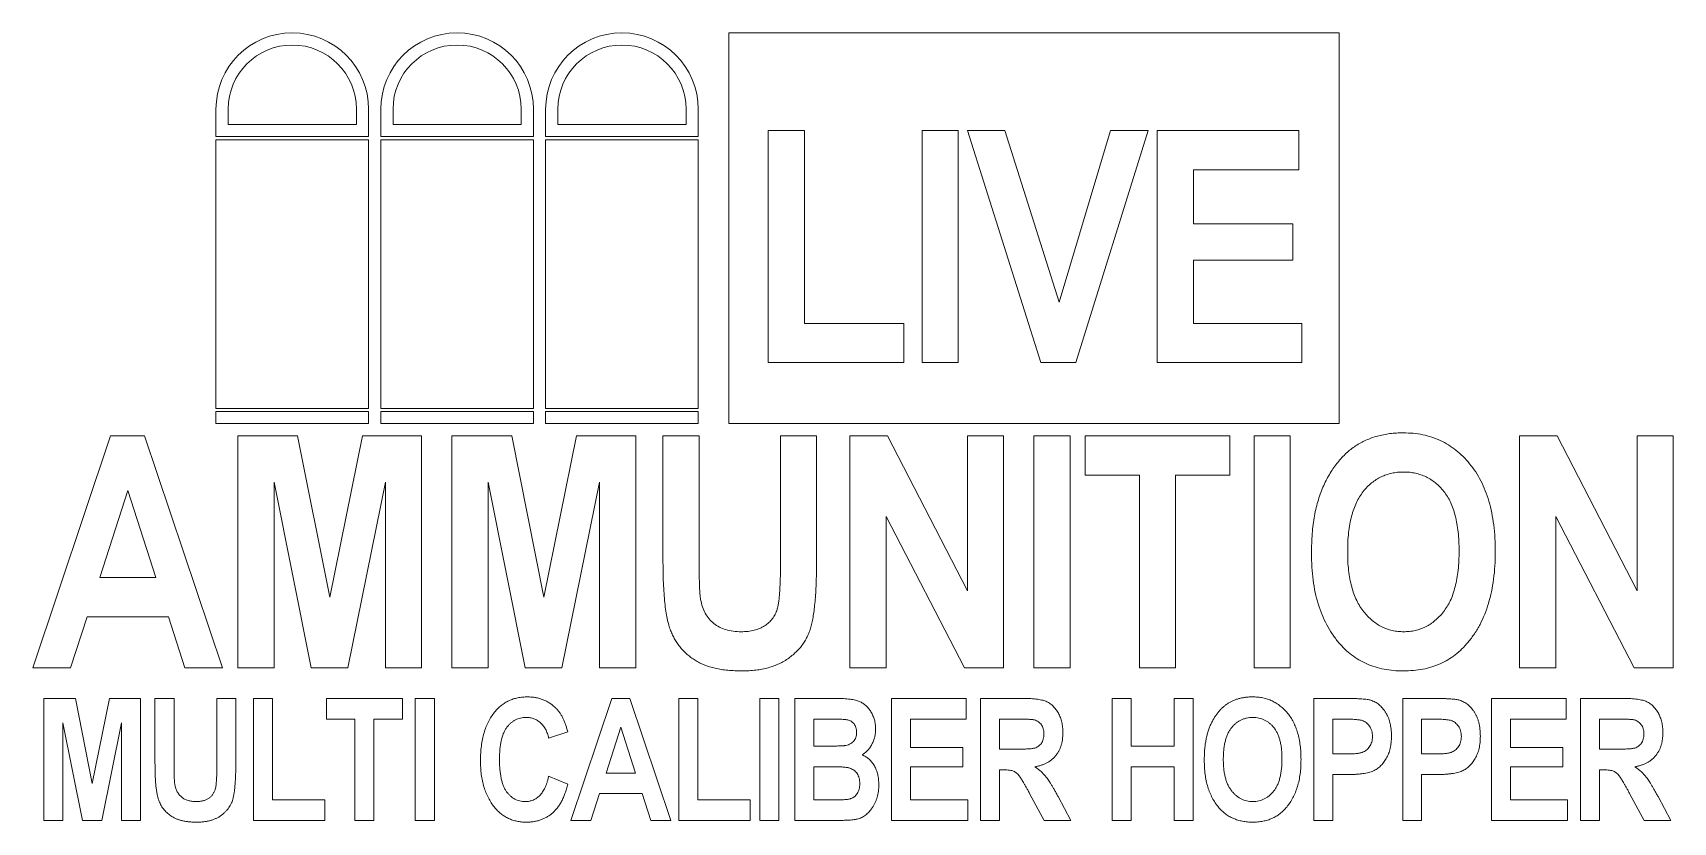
# Model space of a CAD drawing. Header units: millimetres. Extents: x -42 to 226, y -65 to 64.
import ezdxf

# ---------------------------------------------------------------- set-up
doc = ezdxf.new("R2010")
doc.units = ezdxf.units.MM

msp = doc.modelspace()

# ---------------------------------------------------------------- linework, layer by layer
at = {"color": 7, "linetype": 'Continuous', "lineweight": 15}
for p, q in [((171.5, 64), (71.5, 64)), ((71.5, 64), (71.5, 0)), ((171.5, 0), (171.5, 64)), ((-12.5, 47), (-12.5, 51.5)), ((-10.5, 51.5), (-10.5, 49)), ((10.5, 49), (10.5, 51.5)), ((12.5, 47), (12.5, 51.5)), ((14.5, 47), (14.5, 51.5)), ((16.5, 51.5), (16.5, 49)), ((37.5, 49), (37.5, 51.5)), ((39.5, 47), (39.5, 51.5)), ((41.5, 47), (41.5, 51.5)), ((43.5, 51.5), (43.5, 49)), ((64.5, 49), (64.5, 51.5)), ((66.5, 47), (66.5, 51.5)), ((-10.5, 49), (10.5, 49)), ((16.5, 49), (37.5, 49)), ((43.5, 49), (64.5, 49)), ((-12.5, 47), (12.5, 47)), ((-12.5, 46.5), (12.5, 46.5)), ((-12.5, 2.5), (-12.5, 46.5)), ((12.5, 2.5), (12.5, 46.5)), ((14.5, 47), (39.5, 47)), ((14.5, 46.5), (39.5, 46.5)), ((14.5, 2.5), (14.5, 46.5)), ((39.5, 2.5), (39.5, 46.5)), ((41.5, 47), (66.5, 47)), ((41.5, 2.5), (41.5, 46.5)), ((41.5, 46.5), (66.5, 46.5)), ((66.5, 2.5), (66.5, 46.5)), ((77.95, 48), (83.88, 48)), ((77.95, 10), (77.95, 48)), ((83.88, 48), (83.88, 16.42)), ((103.15, 10), (103.15, 48)), ((103.15, 48), (109.07, 48)), ((109.07, 48), (109.07, 10)), ((122.6, 10), (110.58, 48)), ((110.58, 48), (116.74, 48)), ((116.74, 48), (125.63, 19.88)), ((125.63, 19.88), (134.02, 48)), ((140.19, 48), (128.32, 10)), ((134.02, 48), (140.19, 48)), ((141.69, 10), (141.69, 48)), ((141.69, 48), (164.89, 48)), ((164.89, 48), (164.89, 41.58)), ((147.61, 41.58), (147.61, 32.7)), ((164.89, 41.58), (147.61, 41.58)), ((147.61, 32.7), (163.9, 32.7)), ((163.9, 32.7), (163.9, 26.78)), ((163.9, 26.78), (147.61, 26.78)), ((147.61, 26.78), (147.61, 16.42)), ((83.88, 16.42), (100.16, 16.42)), ((100.16, 16.42), (100.16, 10)), ((147.61, 16.42), (165.38, 16.42)), ((165.38, 16.42), (165.38, 10)), ((100.16, 10), (77.95, 10)), ((109.07, 10), (103.15, 10)), ((128.32, 10), (122.6, 10)), ((165.38, 10), (141.69, 10)), ((-12.5, 2.5), (12.5, 2.5)), ((-12.5, 0), (-12.5, 2)), ((-12.5, 2), (12.5, 2)), ((-12.5, 0), (12.5, 0)), ((12.5, 0), (12.5, 2)), ((14.5, 2.5), (39.5, 2.5)), ((14.5, 0), (14.5, 2)), ((14.5, 2), (39.5, 2)), ((14.5, 0), (39.5, 0)), ((39.5, 0), (39.5, 2)), ((41.5, 2.5), (66.5, 2.5)), ((41.5, 0), (41.5, 2)), ((41.5, 2), (66.5, 2)), ((41.5, 0), (66.5, 0)), ((66.5, 0), (66.5, 2)), ((71.5, 0), (171.5, 0)), ((-42.5, -40), (-29.75, -2)), ((-29.75, -2), (-24.18, -2)), ((-24.18, -2), (-11.41, -40)), ((-8.92, -2), (0.88, -2)), ((-8.92, -40), (-8.92, -2)), ((0.88, -2), (6.14, -28.42)), ((6.14, -28.42), (11.49, -2)), ((11.49, -2), (21.19, -2)), ((21.19, -2), (21.19, -40)), ((26.15, -40), (26.15, -2)), ((26.15, -2), (35.95, -2)), ((35.95, -2), (41.2, -28.42)), ((41.2, -28.42), (46.55, -2)), ((46.55, -2), (56.25, -2)), ((56.25, -2), (56.25, -40)), ((60.72, -2), (66.64, -2)), ((60.72, -22.19), (60.72, -2)), ((66.64, -2), (66.64, -22.57)), ((79.96, -23.01), (79.96, -2)), ((79.96, -2), (85.89, -2)), ((85.89, -2), (85.89, -21.88)), ((91.34, -2), (97.52, -2)), ((91.34, -40), (91.34, -2)), ((97.52, -2), (110.59, -27.38)), ((110.59, -27.38), (110.59, -2)), ((110.59, -2), (116.51, -2)), ((116.51, -2), (116.51, -40)), ((121.47, -40), (121.47, -2)), ((121.47, -2), (127.39, -2)), ((127.39, -2), (127.39, -40)), ((129.88, -8.42), (129.88, -2)), ((129.88, -2), (153.57, -2)), ((153.57, -2), (153.57, -8.42)), ((157.54, -40), (157.54, -2)), ((157.54, -2), (163.46, -2)), ((163.46, -2), (163.46, -40)), ((201.02, -40), (201.02, -2)), ((201.02, -2), (207.21, -2)), ((207.21, -2), (220.27, -27.38)), ((220.27, -27.38), (220.27, -2)), ((220.27, -2), (226.19, -2)), ((226.19, -2), (226.19, -40)), ((3.07, -40), (-2.99, -9.6)), ((-2.99, -9.6), (-2.99, -40)), ((15.26, -9.6), (9.09, -40)), ((15.26, -40), (15.26, -9.6)), ((38.13, -40), (32.07, -9.6)), ((32.07, -9.6), (32.07, -40)), ((50.33, -9.6), (44.15, -40)), ((50.33, -40), (50.33, -9.6)), ((138.76, -8.42), (129.88, -8.42)), ((138.76, -40), (138.76, -8.42)), ((153.57, -8.42), (144.69, -8.42)), ((144.69, -8.42), (144.69, -40)), ((-26.95, -10.95), (-31.54, -25.19)), ((-22.37, -25.19), (-26.95, -10.95)), ((110.11, -40), (97.26, -15.22)), ((97.26, -15.22), (97.26, -40)), ((219.79, -40), (206.94, -15.22)), ((206.94, -15.22), (206.94, -40)), ((-31.54, -25.19), (-22.37, -25.19)), ((-33.6, -31.61), (-36.3, -40)), ((-20.3, -31.61), (-33.6, -31.61)), ((-17.59, -40), (-20.3, -31.61)), ((-36.3, -40), (-42.5, -40)), ((-11.41, -40), (-17.59, -40)), ((-2.99, -40), (-8.92, -40)), ((9.09, -40), (3.07, -40)), ((21.19, -40), (15.26, -40)), ((32.07, -40), (26.15, -40)), ((44.15, -40), (38.13, -40)), ((56.25, -40), (50.33, -40)), ((97.26, -40), (91.34, -40)), ((116.51, -40), (110.11, -40)), ((127.39, -40), (121.47, -40)), ((144.69, -40), (138.76, -40)), ((163.46, -40), (157.54, -40)), ((206.94, -40), (201.02, -40)), ((226.19, -40), (219.79, -40)), ((-40.68, -65), (-40.68, -45)), ((-40.68, -45), (-35.52, -45)), ((-35.52, -45), (-32.76, -58.9)), ((-32.76, -58.9), (-29.94, -45)), ((-29.94, -45), (-24.84, -45)), ((-24.84, -45), (-24.84, -65)), ((-22.49, -45), (-19.37, -45)), ((-22.49, -55.62), (-22.49, -45)), ((-19.37, -45), (-19.37, -55.83)), ((-12.36, -56.06), (-12.36, -45)), ((-12.36, -45), (-9.24, -45)), ((-9.24, -45), (-9.24, -55.46)), ((-6.37, -65), (-6.37, -45)), ((-6.37, -45), (-3.25, -45)), ((-3.25, -45), (-3.25, -61.62)), ((5.59, -48.38), (5.59, -45)), ((5.59, -45), (18.06, -45)), ((18.06, -45), (18.06, -48.38)), ((20.15, -65), (20.15, -45)), ((20.15, -45), (23.27, -45)), ((23.27, -45), (23.27, -65)), ((45.64, -65), (52.35, -45)), ((52.35, -45), (55.29, -45)), ((55.29, -45), (62.01, -65)), ((63.32, -65), (63.32, -45)), ((63.32, -45), (66.44, -45)), ((66.44, -45), (66.44, -61.62)), ((76.58, -65), (76.58, -45)), ((76.58, -45), (79.69, -45)), ((79.69, -45), (79.69, -65)), ((82.31, -45), (89.03, -45)), ((82.31, -65), (82.31, -45)), ((98.16, -65), (98.16, -45)), ((98.16, -45), (110.37, -45)), ((110.37, -45), (110.37, -48.38)), ((112.72, -65), (112.72, -45)), ((112.72, -45), (119.74, -45)), ((134.31, -65), (134.31, -45)), ((134.31, -45), (137.42, -45)), ((137.42, -45), (137.42, -52.79)), ((144.44, -45), (147.55, -45)), ((144.44, -52.79), (144.44, -45)), ((147.55, -45), (147.55, -65)), ((167.32, -65), (167.32, -45)), ((167.32, -45), (172.71, -45)), ((181.88, -65), (181.88, -45)), ((181.88, -45), (187.27, -45)), ((196.44, -65), (196.44, -45)), ((196.44, -45), (208.64, -45)), ((208.64, -45), (208.64, -48.38)), ((210.99, -65), (210.99, -45)), ((210.99, -45), (218.01, -45)), ((-34.38, -65), (-37.56, -49)), ((-37.56, -49), (-37.56, -65)), ((-27.95, -49), (-31.21, -65)), ((-27.95, -65), (-27.95, -49)), ((10.27, -48.38), (5.59, -48.38)), ((10.27, -65), (10.27, -48.38)), ((18.06, -48.38), (13.38, -48.38)), ((13.38, -48.38), (13.38, -65)), ((45.11, -50.45), (41.99, -51.49)), ((53.82, -49.71), (51.41, -57.21)), ((56.24, -57.21), (53.82, -49.71)), ((87.51, -48.38), (85.42, -48.38)), ((85.42, -48.38), (85.42, -52.79)), ((110.37, -48.38), (101.28, -48.38)), ((101.28, -48.38), (101.28, -53.05)), ((118.65, -48.38), (115.84, -48.38)), ((115.84, -48.38), (115.84, -53.31)), ((172.22, -48.38), (170.44, -48.38)), ((170.44, -48.38), (170.44, -54.09)), ((186.78, -48.38), (184.99, -48.38)), ((184.99, -48.38), (184.99, -54.09)), ((208.64, -48.38), (199.55, -48.38)), ((199.55, -48.38), (199.55, -53.05)), ((216.92, -48.38), (214.11, -48.38)), ((214.11, -48.38), (214.11, -53.31)), ((85.42, -52.79), (87.81, -52.79)), ((101.28, -53.05), (109.85, -53.05)), ((109.85, -53.05), (109.85, -56.17)), ((115.84, -53.31), (118.5, -53.31)), ((137.42, -52.79), (144.44, -52.79)), ((199.55, -53.05), (208.12, -53.05)), ((208.12, -53.05), (208.12, -56.17)), ((214.11, -53.31), (216.78, -53.31)), ((88.3, -56.17), (85.42, -56.17)), ((85.42, -56.17), (85.42, -61.62)), ((109.85, -56.17), (101.28, -56.17)), ((101.28, -56.17), (101.28, -61.62)), ((144.44, -56.17), (137.42, -56.17)), ((137.42, -56.17), (137.42, -65)), ((144.44, -65), (144.44, -56.17)), ((170.44, -54.09), (172.47, -54.09)), ((184.99, -54.09), (187.03, -54.09)), ((208.12, -56.17), (199.55, -56.17)), ((199.55, -56.17), (199.55, -61.62)), ((41.99, -57.73), (45.11, -59.03)), ((51.41, -57.21), (56.24, -57.21)), ((116.51, -56.69), (115.84, -56.69)), ((115.84, -56.69), (115.84, -65)), ((172.69, -57.47), (170.44, -57.47)), ((170.44, -57.47), (170.44, -65)), ((187.25, -57.47), (184.99, -57.47)), ((184.99, -57.47), (184.99, -65)), ((214.78, -56.69), (214.11, -56.69)), ((214.11, -56.69), (214.11, -65)), ((-3.25, -61.62), (5.32, -61.62)), ((5.32, -61.62), (5.32, -65)), ((50.33, -60.58), (48.91, -65)), ((57.33, -60.58), (50.33, -60.58)), ((58.75, -65), (57.33, -60.58)), ((66.44, -61.62), (75.01, -61.62)), ((75.01, -61.62), (75.01, -65)), ((85.42, -61.62), (88.72, -61.62)), ((101.28, -61.62), (110.63, -61.62)), ((110.63, -61.62), (110.63, -65)), ((123.15, -65), (120.83, -60.67)), ((125.44, -61.08), (127.53, -65)), ((199.55, -61.62), (208.9, -61.62)), ((208.9, -61.62), (208.9, -65)), ((221.42, -65), (219.1, -60.67)), ((223.71, -61.08), (225.8, -65)), ((-37.56, -65), (-40.68, -65)), ((-31.21, -65), (-34.38, -65)), ((-24.84, -65), (-27.95, -65)), ((5.32, -65), (-6.37, -65)), ((13.38, -65), (10.27, -65)), ((23.27, -65), (20.15, -65)), ((48.91, -65), (45.64, -65)), ((62.01, -65), (58.75, -65)), ((75.01, -65), (63.32, -65)), ((79.69, -65), (76.58, -65)), ((87.9, -65), (82.31, -65)), ((110.63, -65), (98.16, -65)), ((115.84, -65), (112.72, -65)), ((127.53, -65), (123.15, -65)), ((137.42, -65), (134.31, -65)), ((147.55, -65), (144.44, -65)), ((170.44, -65), (167.32, -65)), ((184.99, -65), (181.88, -65)), ((208.9, -65), (196.44, -65)), ((214.11, -65), (210.99, -65)), ((225.8, -65), (221.42, -65))]:
    msp.add_line(p, q, dxfattribs=at)
for centre, radius in [((0, 51.5), 12.5), ((0, 51.5), 10.5), ((27, 51.5), 12.5), ((27, 51.5), 10.5), ((54, 51.5), 12.5), ((54, 51.5), 10.5)]:
    msp.add_arc(centre, radius, 0, 180, dxfattribs=at)
for points, knots in [([(166.94, -21.23), (166.95, -20.68), (166.96, -19.61), (167.06, -18.03), (167.2, -16.53), (167.43, -15.11), (167.7, -13.75), (168.06, -12.48), (168.45, -11.27), (168.93, -10.14), (169.44, -9.08), (170, -8.1), (170.6, -7.18), (171.24, -6.34), (171.91, -5.55), (172.62, -4.84), (173.37, -4.21), (174.16, -3.63), (175, -3.13), (175.87, -2.7), (176.78, -2.32), (177.74, -2.02), (178.75, -1.8), (179.79, -1.62), (180.88, -1.52), (181.62, -1.51), (182, -1.51)], [0, 0, 0, 0, 0.058875, 0.115087, 0.168733, 0.220242, 0.269388, 0.316432, 0.361664, 0.405189, 0.447138, 0.487671, 0.526429, 0.564333, 0.601001, 0.63679, 0.671728, 0.706392, 0.741065, 0.775755, 0.810796, 0.846552, 0.883251, 0.920875, 0.959825, 1, 1, 1, 1]), ([(182, -1.51), (182.54, -1.52), (183.61, -1.55), (185.16, -1.79), (186.65, -2.18), (188.05, -2.74), (189.38, -3.47), (190.63, -4.34), (191.8, -5.38), (192.88, -6.57), (193.87, -7.9), (194.72, -9.38), (195.45, -10.99), (196.03, -12.74), (196.5, -14.61), (196.81, -16.62), (197.02, -18.77), (197.04, -20.24), (197.05, -21)], [0, 0, 0, 0, 0.058743, 0.1153, 0.170276, 0.224446, 0.278578, 0.333277, 0.389235, 0.4473, 0.507146, 0.568199, 0.631674, 0.697718, 0.767323, 0.840564, 0.917933, 1, 1, 1, 1]), ([(182.03, -7.92), (181.7, -7.93), (181.05, -7.94), (180.1, -8.11), (179.2, -8.35), (178.34, -8.7), (177.53, -9.15), (176.77, -9.7), (176.06, -10.36), (175.4, -11.11), (174.79, -11.96), (174.28, -12.93), (173.84, -14), (173.48, -15.19), (173.21, -16.48), (173.01, -17.88), (172.88, -19.39), (172.87, -20.44), (172.87, -20.98)], [0, 0, 0, 0, 0.055346, 0.10833, 0.160314, 0.21125, 0.262284, 0.314149, 0.36754, 0.423098, 0.48089, 0.541672, 0.606058, 0.674119, 0.747753, 0.826121, 0.909974, 1, 1, 1, 1]), ([(191.13, -20.85), (191.12, -20.31), (191.1, -19.28), (190.99, -17.79), (190.79, -16.4), (190.53, -15.12), (190.17, -13.95), (189.75, -12.88), (189.22, -11.93), (188.64, -11.08), (187.98, -10.34), (187.27, -9.7), (186.52, -9.14), (185.72, -8.69), (184.86, -8.35), (183.97, -8.11), (183.02, -7.94), (182.37, -7.93), (182.03, -7.92)], [0, 0, 0, 0, 0.089548, 0.173697, 0.251922, 0.324868, 0.393134, 0.457541, 0.518115, 0.575582, 0.631034, 0.6843, 0.736287, 0.787408, 0.838645, 0.890685, 0.944151, 1, 1, 1, 1]), ([(171.39, -35.84), (171.03, -35.38), (170.31, -34.46), (169.41, -32.93), (168.64, -31.28), (168.02, -29.51), (167.53, -27.61), (167.19, -25.6), (166.98, -23.45), (166.96, -21.98), (166.94, -21.23)], [0, 0, 0, 0, 0.111774, 0.224768, 0.341037, 0.461277, 0.586021, 0.717125, 0.854893, 1, 1, 1, 1]), ([(172.87, -20.98), (172.87, -21.51), (172.88, -22.53), (173.01, -24.02), (173.21, -25.4), (173.51, -26.69), (173.87, -27.87), (174.32, -28.95), (174.86, -29.93), (175.48, -30.8), (176.16, -31.57), (176.88, -32.24), (177.64, -32.81), (178.44, -33.27), (179.29, -33.63), (180.17, -33.89), (181.09, -34.05), (181.72, -34.07), (182.03, -34.08)], [0, 0, 0, 0, 0.088602, 0.171444, 0.249281, 0.322503, 0.391452, 0.456213, 0.51819, 0.577721, 0.634997, 0.689462, 0.742006, 0.793632, 0.844107, 0.895137, 0.946598, 1, 1, 1, 1]), ([(182.03, -34.08), (182.36, -34.07), (182.99, -34.04), (183.92, -33.9), (184.8, -33.64), (185.64, -33.28), (186.44, -32.83), (187.19, -32.25), (187.9, -31.6), (188.57, -30.83), (189.18, -29.96), (189.71, -28.98), (190.14, -27.88), (190.5, -26.68), (190.79, -25.38), (190.98, -23.96), (191.11, -22.44), (191.12, -21.39), (191.13, -20.85)], [0, 0, 0, 0, 0.053504, 0.105005, 0.155724, 0.205892, 0.256621, 0.308503, 0.362033, 0.418076, 0.477, 0.538189, 0.603185, 0.672405, 0.74634, 0.825333, 0.909801, 1, 1, 1, 1]), ([(197.05, -21), (197.04, -21.77), (197.01, -23.26), (196.8, -25.44), (196.46, -27.49), (195.97, -29.41), (195.35, -31.2), (194.58, -32.86), (193.69, -34.41), (192.96, -35.33), (192.61, -35.79)], [0, 0, 0, 0, 0.145904, 0.284543, 0.416087, 0.54131, 0.661107, 0.776944, 0.889496, 1, 1, 1, 1]), ([(73.68, -40.49), (73.28, -40.49), (72.5, -40.47), (71.37, -40.4), (70.3, -40.26), (69.3, -40.07), (68.37, -39.83), (67.5, -39.53), (66.71, -39.18), (65.98, -38.76), (65.3, -38.31), (64.69, -37.79), (64.1, -37.26), (63.58, -36.66), (63.09, -36.02), (62.67, -35.34), (62.29, -34.61), (61.94, -33.83), (61.64, -32.93), (61.4, -31.88), (61.18, -30.67), (61.01, -29.3), (60.89, -27.76), (60.78, -26.05), (60.73, -24.17), (60.72, -22.87), (60.72, -22.19)], [0, 0, 0, 0, 0.045887, 0.088918, 0.12984, 0.168767, 0.205211, 0.240084, 0.273254, 0.304985, 0.335895, 0.366392, 0.396558, 0.426765, 0.456994, 0.487913, 0.518823, 0.550949, 0.586005, 0.626801, 0.673695, 0.726471, 0.785492, 0.850589, 0.922072, 1, 1, 1, 1]), ([(66.64, -22.57), (66.64, -22.96), (66.65, -23.69), (66.65, -24.73), (66.68, -25.66), (66.7, -26.5), (66.73, -27.23), (66.78, -27.85), (66.82, -28.37), (66.87, -28.68), (66.89, -28.82)], [0, 0, 0, 0, 0.183661, 0.350066, 0.499255, 0.632427, 0.749685, 0.849799, 0.932713, 1, 1, 1, 1]), ([(73.52, -34.08), (73.9, -34.07), (74.62, -34.05), (75.65, -33.86), (76.57, -33.56), (77.38, -33.14), (78.07, -32.6), (78.65, -31.96), (79.11, -31.23), (79.39, -30.54), (79.56, -29.89), (79.67, -29.27), (79.76, -28.52), (79.83, -27.66), (79.89, -26.67), (79.94, -25.56), (79.96, -24.33), (79.96, -23.46), (79.96, -23.01)], [0, 0, 0, 0, 0.075637, 0.145038, 0.208835, 0.269692, 0.327946, 0.384699, 0.442109, 0.500802, 0.535056, 0.577068, 0.627114, 0.68528, 0.751622, 0.826176, 0.908956, 1, 1, 1, 1]), ([(85.89, -21.88), (85.88, -22.49), (85.88, -23.67), (85.84, -25.38), (85.78, -26.96), (85.69, -28.4), (85.57, -29.71), (85.44, -30.89), (85.27, -31.94), (85.08, -32.87), (84.83, -33.72), (84.54, -34.51), (84.16, -35.26), (83.73, -35.97), (83.23, -36.64), (82.66, -37.27), (82.02, -37.85), (81.33, -38.4), (80.58, -38.9), (79.76, -39.32), (78.89, -39.68), (77.96, -39.99), (76.97, -40.22), (75.92, -40.37), (74.82, -40.48), (74.06, -40.49), (73.68, -40.49)], [0, 0, 0, 0, 0.0708091, 0.1368723, 0.1976102, 0.2533584, 0.304131, 0.3499634, 0.3906566, 0.4268327, 0.459975, 0.4927413, 0.5249394, 0.5567281, 0.5890373, 0.6214778, 0.6547401, 0.6888445, 0.7236667, 0.758931, 0.7953412, 0.8328801, 0.8719929, 0.9126393, 0.9553582, 1, 1, 1, 1]), ([(66.89, -28.82), (66.98, -29.22), (67.14, -29.99), (67.62, -31.05), (68.23, -31.97), (69.02, -32.74), (69.95, -33.35), (71.03, -33.77), (72.23, -34.04), (73.08, -34.06), (73.52, -34.08)], [0, 0, 0, 0, 0.131535, 0.253855, 0.370744, 0.486673, 0.604483, 0.726716, 0.857296, 1, 1, 1, 1]), ([(182.02, -40.49), (181.47, -40.48), (180.4, -40.46), (178.84, -40.23), (177.37, -39.87), (175.99, -39.36), (174.69, -38.7), (173.5, -37.89), (172.37, -36.95), (171.72, -36.21), (171.39, -35.84)], [0, 0, 0, 0, 0.136871, 0.267251, 0.39291, 0.514791, 0.634524, 0.75436, 0.875529, 1, 1, 1, 1]), ([(192.61, -35.79), (192.28, -36.17), (191.62, -36.91), (190.51, -37.87), (189.31, -38.68), (188.01, -39.34), (186.64, -39.86), (185.18, -40.23), (183.62, -40.45), (182.56, -40.48), (182.02, -40.49)], [0, 0, 0, 0, 0.1251477, 0.2468646, 0.3672578, 0.4871882, 0.6088932, 0.7342918, 0.86416, 1, 1, 1, 1]), ([(33.14, -47.23), (33.31, -47.03), (33.64, -46.64), (34.22, -46.13), (34.83, -45.7), (35.49, -45.35), (36.19, -45.07), (36.94, -44.88), (37.73, -44.76), (38.27, -44.75), (38.54, -44.74)], [0, 0, 0, 0, 0.127183, 0.250649, 0.3711, 0.492067, 0.612886, 0.737344, 0.865638, 1, 1, 1, 1]), ([(38.54, -44.74), (38.77, -44.75), (39.21, -44.76), (39.87, -44.84), (40.49, -44.99), (41.08, -45.19), (41.65, -45.45), (42.19, -45.77), (42.7, -46.14), (43.01, -46.43), (43.17, -46.58)], [0, 0, 0, 0, 0.132772, 0.260957, 0.385037, 0.507369, 0.628924, 0.750715, 0.874002, 1, 1, 1, 1]), ([(89.03, -45), (89.25, -45), (89.67, -45.01), (90.28, -45.02), (90.84, -45.06), (91.35, -45.12), (91.81, -45.18), (92.22, -45.27), (92.58, -45.36), (92.99, -45.51), (93.45, -45.76), (93.94, -46.15), (94.4, -46.62), (94.8, -47.19), (95.13, -47.81), (95.38, -48.49), (95.52, -49.21), (95.54, -49.71), (95.55, -49.96)], [0, 0, 0, 0, 0.07028, 0.135416, 0.195068, 0.24925, 0.298454, 0.342507, 0.381832, 0.416347, 0.481346, 0.547405, 0.616624, 0.690799, 0.766602, 0.842701, 0.919643, 1, 1, 1, 1]), ([(119.74, -45), (119.96, -45), (120.38, -45), (120.98, -45.03), (121.53, -45.07), (122.04, -45.13), (122.49, -45.2), (122.9, -45.3), (123.27, -45.4), (123.69, -45.57), (124.16, -45.85), (124.66, -46.27), (125.11, -46.8), (125.51, -47.41), (125.83, -48.11), (126.06, -48.88), (126.21, -49.72), (126.22, -50.3), (126.23, -50.6)], [0, 0, 0, 0, 0.06543, 0.125999, 0.182199, 0.233226, 0.280081, 0.32204, 0.36007, 0.394012, 0.458325, 0.523927, 0.59263, 0.666582, 0.74415, 0.82448, 0.909519, 1, 1, 1, 1]), ([(149.38, -55.12), (149.39, -54.83), (149.39, -54.27), (149.44, -53.44), (149.52, -52.65), (149.64, -51.9), (149.78, -51.18), (149.97, -50.51), (150.17, -49.88), (150.43, -49.29), (150.7, -48.73), (150.99, -48.21), (151.31, -47.73), (151.64, -47.28), (152, -46.87), (152.37, -46.49), (152.77, -46.16), (153.18, -45.86), (153.62, -45.59), (154.08, -45.37), (154.56, -45.17), (155.07, -45.01), (155.6, -44.89), (156.15, -44.8), (156.72, -44.75), (157.11, -44.74), (157.31, -44.74)], [0, 0, 0, 0, 0.058875, 0.115087, 0.168733, 0.220242, 0.269388, 0.316432, 0.361664, 0.405189, 0.447138, 0.487671, 0.526429, 0.564333, 0.601001, 0.63679, 0.671728, 0.706392, 0.741065, 0.775755, 0.810796, 0.846552, 0.883251, 0.920875, 0.959825, 1, 1, 1, 1]), ([(157.31, -44.74), (157.59, -44.75), (158.15, -44.76), (158.97, -44.89), (159.75, -45.1), (160.49, -45.39), (161.19, -45.77), (161.85, -46.23), (162.47, -46.78), (163.04, -47.4), (163.56, -48.1), (164, -48.88), (164.39, -49.73), (164.69, -50.65), (164.94, -51.64), (165.1, -52.7), (165.21, -53.82), (165.22, -54.6), (165.23, -55)], [0, 0, 0, 0, 0.058743, 0.1153, 0.170276, 0.224446, 0.278578, 0.333277, 0.389235, 0.4473, 0.507146, 0.568199, 0.631674, 0.697718, 0.767323, 0.840564, 0.917933, 1, 1, 1, 1]), ([(172.71, -45), (172.95, -45), (173.41, -45), (174.06, -45.01), (174.65, -45.04), (175.18, -45.07), (175.64, -45.11), (176.03, -45.16), (176.36, -45.21), (176.56, -45.26), (176.64, -45.29)], [0, 0, 0, 0, 0.181547, 0.347735, 0.496585, 0.630175, 0.746529, 0.846777, 0.931089, 1, 1, 1, 1]), ([(176.64, -45.29), (176.77, -45.33), (177.01, -45.42), (177.36, -45.58), (177.69, -45.78), (178, -46.01), (178.3, -46.28), (178.58, -46.57), (178.84, -46.91), (179.09, -47.27), (179.32, -47.66), (179.51, -48.08), (179.67, -48.53), (179.81, -49.01), (179.92, -49.51), (179.99, -50.04), (180.04, -50.6), (180.04, -50.98), (180.05, -51.17)], [0, 0, 0, 0, 0.052884, 0.105223, 0.158444, 0.211819, 0.266276, 0.322241, 0.380538, 0.440653, 0.503055, 0.566366, 0.631578, 0.69946, 0.770048, 0.843167, 0.919741, 1, 1, 1, 1]), ([(187.27, -45), (187.51, -45), (187.96, -45), (188.62, -45.01), (189.21, -45.04), (189.74, -45.07), (190.2, -45.11), (190.59, -45.16), (190.92, -45.21), (191.12, -45.26), (191.2, -45.29)], [0, 0, 0, 0, 0.181547, 0.347735, 0.496585, 0.630175, 0.746529, 0.846777, 0.931089, 1, 1, 1, 1]), ([(191.2, -45.29), (191.32, -45.33), (191.57, -45.42), (191.91, -45.58), (192.25, -45.78), (192.56, -46.01), (192.86, -46.28), (193.14, -46.57), (193.4, -46.91), (193.65, -47.27), (193.88, -47.66), (194.07, -48.08), (194.23, -48.53), (194.37, -49.01), (194.48, -49.51), (194.55, -50.04), (194.59, -50.6), (194.6, -50.98), (194.6, -51.17)], [0, 0, 0, 0, 0.052884, 0.105223, 0.158444, 0.211819, 0.266276, 0.322241, 0.380538, 0.440653, 0.503055, 0.566366, 0.631578, 0.69946, 0.770048, 0.843167, 0.919741, 1, 1, 1, 1]), ([(218.01, -45), (218.23, -45), (218.65, -45), (219.25, -45.03), (219.8, -45.07), (220.31, -45.13), (220.77, -45.2), (221.18, -45.3), (221.54, -45.4), (221.96, -45.57), (222.43, -45.85), (222.93, -46.27), (223.38, -46.8), (223.78, -47.41), (224.1, -48.11), (224.33, -48.88), (224.48, -49.72), (224.49, -50.3), (224.5, -50.6)], [0, 0, 0, 0, 0.06543, 0.125999, 0.182199, 0.233226, 0.280081, 0.32204, 0.36007, 0.394012, 0.458325, 0.523927, 0.59263, 0.666582, 0.74415, 0.82448, 0.909519, 1, 1, 1, 1]), ([(30.82, -55.17), (30.83, -54.76), (30.84, -53.96), (30.96, -52.79), (31.13, -51.69), (31.39, -50.66), (31.71, -49.7), (32.11, -48.81), (32.57, -47.98), (32.95, -47.48), (33.14, -47.23)], [0, 0, 0, 0, 0.146387, 0.285138, 0.41681, 0.542305, 0.662247, 0.77817, 0.89005, 1, 1, 1, 1]), ([(38.32, -48.12), (38.16, -48.12), (37.85, -48.13), (37.4, -48.2), (36.97, -48.33), (36.56, -48.5), (36.17, -48.73), (35.81, -49), (35.47, -49.33), (35.15, -49.7), (34.86, -50.13), (34.61, -50.63), (34.41, -51.19), (34.23, -51.81), (34.1, -52.5), (34.01, -53.25), (33.95, -54.06), (33.95, -54.63), (33.94, -54.92)], [0, 0, 0, 0, 0.05173, 0.101811, 0.150569, 0.198873, 0.247761, 0.297374, 0.348713, 0.402091, 0.458541, 0.51889, 0.583994, 0.654774, 0.73146, 0.814044, 0.903777, 1, 1, 1, 1]), ([(41.99, -51.49), (41.96, -51.36), (41.91, -51.1), (41.79, -50.73), (41.65, -50.38), (41.5, -50.05), (41.32, -49.75), (41.13, -49.47), (40.9, -49.22), (40.67, -48.99), (40.41, -48.79), (40.15, -48.6), (39.87, -48.45), (39.58, -48.33), (39.28, -48.23), (38.97, -48.16), (38.65, -48.12), (38.43, -48.12), (38.32, -48.12)], [0, 0, 0, 0, 0.075004, 0.145946, 0.214851, 0.280843, 0.344991, 0.40762, 0.468882, 0.530008, 0.589937, 0.648422, 0.706104, 0.763535, 0.8215, 0.879527, 0.93886, 1, 1, 1, 1]), ([(43.17, -46.58), (43.28, -46.69), (43.5, -46.92), (43.8, -47.31), (44.07, -47.74), (44.32, -48.21), (44.56, -48.71), (44.77, -49.26), (44.95, -49.84), (45.06, -50.25), (45.11, -50.45)], [0, 0, 0, 0, 0.10725, 0.218546, 0.334163, 0.454912, 0.581045, 0.713889, 0.853604, 1, 1, 1, 1]), ([(157.33, -48.12), (157.15, -48.12), (156.81, -48.13), (156.31, -48.21), (155.83, -48.34), (155.38, -48.53), (154.96, -48.76), (154.56, -49.05), (154.18, -49.4), (153.83, -49.79), (153.51, -50.24), (153.24, -50.75), (153.01, -51.32), (152.82, -51.94), (152.68, -52.62), (152.58, -53.36), (152.51, -54.15), (152.5, -54.7), (152.5, -54.99)], [0, 0, 0, 0, 0.055346, 0.10833, 0.160314, 0.21125, 0.262284, 0.314149, 0.36754, 0.423098, 0.48089, 0.541672, 0.606058, 0.674119, 0.747753, 0.826121, 0.909974, 1, 1, 1, 1]), ([(162.11, -54.92), (162.11, -54.64), (162.1, -54.1), (162.04, -53.31), (161.93, -52.58), (161.8, -51.91), (161.61, -51.29), (161.38, -50.73), (161.11, -50.23), (160.8, -49.78), (160.45, -49.39), (160.08, -49.05), (159.69, -48.76), (159.27, -48.52), (158.82, -48.34), (158.34, -48.21), (157.84, -48.13), (157.5, -48.12), (157.33, -48.12)], [0, 0, 0, 0, 0.089548, 0.173697, 0.251922, 0.324868, 0.393134, 0.457541, 0.518115, 0.575582, 0.631034, 0.6843, 0.736287, 0.787408, 0.838645, 0.890685, 0.944151, 1, 1, 1, 1]), ([(92.44, -50.54), (92.43, -50.4), (92.42, -50.15), (92.34, -49.78), (92.21, -49.45), (92.02, -49.16), (91.8, -48.92), (91.55, -48.73), (91.27, -48.59), (91.02, -48.51), (90.77, -48.47), (90.51, -48.45), (90.19, -48.42), (89.79, -48.41), (89.32, -48.39), (88.78, -48.39), (88.17, -48.37), (87.74, -48.38), (87.51, -48.38)], [0, 0, 0, 0, 0.065772, 0.125482, 0.182261, 0.237219, 0.290141, 0.340666, 0.389377, 0.438774, 0.469408, 0.51093, 0.563567, 0.627919, 0.704074, 0.791347, 0.889773, 1, 1, 1, 1]), ([(90.47, -52.73), (90.61, -52.7), (90.9, -52.65), (91.29, -52.51), (91.63, -52.3), (91.92, -52.05), (92.15, -51.75), (92.32, -51.39), (92.42, -50.98), (92.43, -50.69), (92.44, -50.54)], [0, 0, 0, 0, 0.1375242, 0.2636157, 0.3836573, 0.4992958, 0.6158696, 0.734527, 0.8613972, 1, 1, 1, 1]), ([(95.55, -49.96), (95.54, -50.19), (95.53, -50.65), (95.41, -51.31), (95.22, -51.94), (94.95, -52.53), (94.62, -53.07), (94.23, -53.53), (93.81, -53.93), (93.48, -54.13), (93.32, -54.23)], [0, 0, 0, 0, 0.137774, 0.2708, 0.400543, 0.529749, 0.654738, 0.773582, 0.888014, 1, 1, 1, 1]), ([(118.5, -53.31), (118.7, -53.31), (119.07, -53.31), (119.6, -53.3), (120.07, -53.28), (120.48, -53.27), (120.85, -53.24), (121.15, -53.21), (121.4, -53.17), (121.66, -53.11), (121.93, -53.01), (122.22, -52.83), (122.48, -52.62), (122.71, -52.35), (122.89, -52.03), (123.02, -51.66), (123.1, -51.24), (123.11, -50.95), (123.11, -50.79)], [0, 0, 0, 0, 0.095634, 0.181979, 0.259062, 0.327546, 0.386124, 0.436875, 0.477927, 0.51063, 0.566751, 0.620964, 0.67564, 0.732696, 0.792499, 0.855935, 0.924186, 1, 1, 1, 1]), ([(121.57, -48.52), (121.52, -48.51), (121.39, -48.48), (121.18, -48.45), (120.9, -48.43), (120.57, -48.41), (120.17, -48.4), (119.72, -48.38), (119.2, -48.38), (118.84, -48.38), (118.65, -48.38)], [0, 0, 0, 0, 0.0538615, 0.1282055, 0.2228882, 0.3382183, 0.4728721, 0.6282724, 0.8044274, 1, 1, 1, 1]), ([(123.11, -50.79), (123.11, -50.64), (123.1, -50.36), (123.02, -49.96), (122.89, -49.6), (122.71, -49.29), (122.48, -49.03), (122.21, -48.81), (121.91, -48.64), (121.68, -48.56), (121.57, -48.52)], [0, 0, 0, 0, 0.149254, 0.285738, 0.411196, 0.53078, 0.647051, 0.760663, 0.878863, 1, 1, 1, 1]), ([(126.23, -50.6), (126.22, -50.79), (126.21, -51.16), (126.16, -51.71), (126.07, -52.23), (125.93, -52.72), (125.77, -53.18), (125.56, -53.61), (125.32, -54.01), (125.04, -54.39), (124.72, -54.73), (124.38, -55.04), (124, -55.32), (123.58, -55.55), (123.15, -55.77), (122.67, -55.94), (122.17, -56.09), (121.82, -56.15), (121.64, -56.19)], [0, 0, 0, 0, 0.071795, 0.140304, 0.205981, 0.269312, 0.330482, 0.39034, 0.449248, 0.507768, 0.565754, 0.623776, 0.682402, 0.741924, 0.80292, 0.865874, 0.931439, 1, 1, 1, 1]), ([(176.93, -51.22), (176.92, -51.06), (176.92, -50.75), (176.82, -50.3), (176.67, -49.89), (176.45, -49.53), (176.2, -49.22), (175.91, -48.95), (175.59, -48.75), (175.3, -48.62), (175.03, -48.55), (174.77, -48.51), (174.47, -48.47), (174.12, -48.43), (173.71, -48.41), (173.26, -48.39), (172.76, -48.38), (172.41, -48.38), (172.22, -48.38)], [0, 0, 0, 0, 0.076082, 0.147182, 0.214636, 0.280749, 0.344742, 0.405277, 0.464068, 0.522397, 0.555536, 0.595725, 0.644016, 0.69984, 0.763141, 0.834032, 0.913197, 1, 1, 1, 1]), ([(191.49, -51.22), (191.48, -51.06), (191.47, -50.75), (191.38, -50.3), (191.23, -49.89), (191.01, -49.53), (190.76, -49.22), (190.47, -48.95), (190.15, -48.75), (189.86, -48.62), (189.59, -48.55), (189.33, -48.51), (189.03, -48.47), (188.68, -48.43), (188.27, -48.41), (187.82, -48.39), (187.32, -48.38), (186.97, -48.38), (186.78, -48.38)], [0, 0, 0, 0, 0.076082, 0.147182, 0.214636, 0.280749, 0.344742, 0.405277, 0.464068, 0.522397, 0.555536, 0.595725, 0.644016, 0.69984, 0.763141, 0.834032, 0.913197, 1, 1, 1, 1]), ([(216.78, -53.31), (216.97, -53.31), (217.34, -53.31), (217.87, -53.3), (218.34, -53.28), (218.76, -53.27), (219.12, -53.24), (219.42, -53.21), (219.67, -53.17), (219.93, -53.11), (220.21, -53.01), (220.5, -52.83), (220.76, -52.62), (220.98, -52.35), (221.17, -52.03), (221.29, -51.66), (221.37, -51.24), (221.38, -50.95), (221.38, -50.79)], [0, 0, 0, 0, 0.095634, 0.181979, 0.259062, 0.327546, 0.386124, 0.436875, 0.477927, 0.51063, 0.566751, 0.620964, 0.67564, 0.732696, 0.792499, 0.855935, 0.924186, 1, 1, 1, 1]), ([(219.84, -48.52), (219.79, -48.51), (219.67, -48.48), (219.45, -48.45), (219.18, -48.43), (218.84, -48.41), (218.44, -48.4), (217.99, -48.38), (217.48, -48.38), (217.11, -48.38), (216.92, -48.38)], [0, 0, 0, 0, 0.0538615, 0.1282055, 0.2228882, 0.3382183, 0.4728721, 0.6282724, 0.8044274, 1, 1, 1, 1]), ([(221.38, -50.79), (221.38, -50.64), (221.37, -50.36), (221.29, -49.96), (221.16, -49.6), (220.98, -49.29), (220.75, -49.03), (220.48, -48.81), (220.18, -48.64), (219.95, -48.56), (219.84, -48.52)], [0, 0, 0, 0, 0.149254, 0.285738, 0.411196, 0.53078, 0.647051, 0.760663, 0.878863, 1, 1, 1, 1]), ([(224.5, -50.6), (224.5, -50.79), (224.49, -51.16), (224.44, -51.71), (224.34, -52.23), (224.21, -52.72), (224.04, -53.18), (223.83, -53.61), (223.59, -54.01), (223.31, -54.39), (223, -54.73), (222.65, -55.04), (222.27, -55.32), (221.86, -55.55), (221.42, -55.77), (220.94, -55.94), (220.44, -56.09), (220.09, -56.15), (219.91, -56.19)], [0, 0, 0, 0, 0.071795, 0.140304, 0.205981, 0.269312, 0.330482, 0.39034, 0.449248, 0.507768, 0.565754, 0.623776, 0.682402, 0.741924, 0.80292, 0.865874, 0.931439, 1, 1, 1, 1]), ([(87.81, -52.79), (87.98, -52.79), (88.3, -52.79), (88.76, -52.79), (89.17, -52.79), (89.53, -52.78), (89.84, -52.77), (90.09, -52.76), (90.3, -52.75), (90.42, -52.73), (90.47, -52.73)], [0, 0, 0, 0, 0.19224, 0.366179, 0.520283, 0.654581, 0.76905, 0.865279, 0.941702, 1, 1, 1, 1]), ([(172.47, -54.09), (172.63, -54.09), (172.95, -54.09), (173.4, -54.08), (173.81, -54.06), (174.18, -54.03), (174.5, -53.99), (174.79, -53.95), (175.04, -53.9), (175.31, -53.82), (175.61, -53.68), (175.93, -53.47), (176.22, -53.2), (176.47, -52.89), (176.68, -52.53), (176.82, -52.13), (176.92, -51.69), (176.92, -51.38), (176.93, -51.22)], [0, 0, 0, 0, 0.080268, 0.153926, 0.221006, 0.281549, 0.335611, 0.382615, 0.423988, 0.458615, 0.521255, 0.583993, 0.64691, 0.712487, 0.780531, 0.849787, 0.92225, 1, 1, 1, 1]), ([(180.05, -51.17), (180.04, -51.35), (180.04, -51.7), (180, -52.21), (179.93, -52.7), (179.84, -53.17), (179.72, -53.61), (179.57, -54.03), (179.4, -54.44), (179.2, -54.81), (178.98, -55.16), (178.75, -55.49), (178.51, -55.79), (178.25, -56.06), (177.98, -56.31), (177.69, -56.52), (177.39, -56.72), (177.07, -56.88), (176.71, -57.02), (176.31, -57.15), (175.84, -57.24), (175.32, -57.32), (174.75, -57.39), (174.11, -57.44), (173.42, -57.46), (172.94, -57.47), (172.69, -57.47)], [0, 0, 0, 0, 0.047308, 0.092942, 0.13665, 0.178991, 0.219807, 0.259541, 0.298367, 0.336319, 0.373288, 0.408752, 0.443376, 0.476318, 0.509031, 0.541019, 0.572364, 0.603692, 0.637079, 0.674427, 0.716563, 0.763336, 0.814928, 0.871776, 0.933204, 1, 1, 1, 1]), ([(187.03, -54.09), (187.19, -54.09), (187.5, -54.09), (187.95, -54.08), (188.37, -54.06), (188.73, -54.03), (189.06, -53.99), (189.35, -53.95), (189.6, -53.9), (189.87, -53.82), (190.16, -53.68), (190.49, -53.47), (190.78, -53.2), (191.03, -52.89), (191.24, -52.53), (191.38, -52.13), (191.47, -51.69), (191.48, -51.38), (191.49, -51.22)], [0, 0, 0, 0, 0.080268, 0.153926, 0.221006, 0.281549, 0.335611, 0.382615, 0.423988, 0.458615, 0.521255, 0.583993, 0.64691, 0.712487, 0.780531, 0.849787, 0.92225, 1, 1, 1, 1]), ([(194.6, -51.17), (194.6, -51.35), (194.6, -51.7), (194.56, -52.21), (194.49, -52.7), (194.4, -53.17), (194.28, -53.61), (194.13, -54.03), (193.96, -54.44), (193.76, -54.81), (193.54, -55.16), (193.31, -55.49), (193.07, -55.79), (192.81, -56.06), (192.54, -56.31), (192.25, -56.52), (191.95, -56.72), (191.63, -56.88), (191.27, -57.02), (190.87, -57.15), (190.4, -57.24), (189.88, -57.32), (189.3, -57.39), (188.67, -57.44), (187.98, -57.46), (187.5, -57.47), (187.25, -57.47)], [0, 0, 0, 0, 0.047308, 0.092942, 0.13665, 0.178991, 0.219807, 0.259541, 0.298367, 0.336319, 0.373288, 0.408752, 0.443376, 0.476318, 0.509031, 0.541019, 0.572364, 0.603692, 0.637079, 0.674427, 0.716563, 0.763336, 0.814928, 0.871776, 0.933204, 1, 1, 1, 1]), ([(-15.66, -65.26), (-15.88, -65.26), (-16.28, -65.25), (-16.88, -65.21), (-17.44, -65.14), (-17.97, -65.04), (-18.46, -64.91), (-18.91, -64.75), (-19.34, -64.57), (-19.72, -64.35), (-20.08, -64.11), (-20.4, -63.84), (-20.71, -63.56), (-20.98, -63.24), (-21.24, -62.91), (-21.46, -62.55), (-21.66, -62.16), (-21.85, -61.75), (-22, -61.28), (-22.13, -60.73), (-22.24, -60.09), (-22.33, -59.37), (-22.4, -58.56), (-22.45, -57.66), (-22.48, -56.67), (-22.48, -55.98), (-22.49, -55.62)], [0, 0, 0, 0, 0.045887, 0.088918, 0.12984, 0.168767, 0.205211, 0.240084, 0.273254, 0.304985, 0.335895, 0.366392, 0.396558, 0.426765, 0.456994, 0.487913, 0.518823, 0.550949, 0.586005, 0.626801, 0.673695, 0.726471, 0.785492, 0.850589, 0.922072, 1, 1, 1, 1]), ([(-19.37, -55.83), (-19.37, -56.03), (-19.37, -56.41), (-19.36, -56.96), (-19.35, -57.45), (-19.34, -57.89), (-19.32, -58.28), (-19.29, -58.61), (-19.27, -58.88), (-19.25, -59.04), (-19.24, -59.12)], [0, 0, 0, 0, 0.183661, 0.350066, 0.499255, 0.632427, 0.749685, 0.849799, 0.932713, 1, 1, 1, 1]), ([(-15.75, -61.88), (-15.55, -61.88), (-15.17, -61.87), (-14.63, -61.77), (-14.14, -61.61), (-13.72, -61.39), (-13.35, -61.1), (-13.05, -60.77), (-12.81, -60.38), (-12.66, -60.02), (-12.57, -59.68), (-12.51, -59.35), (-12.47, -58.96), (-12.43, -58.51), (-12.39, -57.99), (-12.37, -57.4), (-12.36, -56.75), (-12.36, -56.3), (-12.36, -56.06)], [0, 0, 0, 0, 0.075637, 0.145038, 0.208835, 0.269692, 0.327946, 0.384699, 0.442109, 0.500802, 0.535056, 0.577068, 0.627114, 0.68528, 0.751622, 0.826176, 0.908956, 1, 1, 1, 1]), ([(-9.24, -55.46), (-9.24, -55.78), (-9.25, -56.41), (-9.27, -57.31), (-9.3, -58.13), (-9.35, -58.89), (-9.41, -59.58), (-9.48, -60.2), (-9.57, -60.76), (-9.66, -61.25), (-9.79, -61.69), (-9.95, -62.11), (-10.15, -62.51), (-10.38, -62.88), (-10.64, -63.23), (-10.94, -63.56), (-11.27, -63.87), (-11.64, -64.16), (-12.03, -64.42), (-12.46, -64.64), (-12.92, -64.83), (-13.41, -64.99), (-13.93, -65.11), (-14.48, -65.2), (-15.06, -65.25), (-15.46, -65.26), (-15.66, -65.26)], [0, 0, 0, 0, 0.070809, 0.136872, 0.19761, 0.253358, 0.304131, 0.349963, 0.390657, 0.426833, 0.459975, 0.492741, 0.524939, 0.556728, 0.589037, 0.621478, 0.65474, 0.688844, 0.723667, 0.758931, 0.795341, 0.83288, 0.871993, 0.912639, 0.955358, 1, 1, 1, 1]), ([(33.12, -62.81), (32.93, -62.57), (32.56, -62.08), (32.1, -61.27), (31.7, -60.4), (31.38, -59.48), (31.13, -58.49), (30.95, -57.44), (30.85, -56.33), (30.83, -55.56), (30.82, -55.17)], [0, 0, 0, 0, 0.112268, 0.226173, 0.34259, 0.463246, 0.587991, 0.718682, 0.856118, 1, 1, 1, 1]), ([(33.94, -54.92), (33.95, -55.22), (33.95, -55.81), (34, -56.65), (34.1, -57.42), (34.22, -58.13), (34.39, -58.77), (34.59, -59.34), (34.82, -59.85), (35.1, -60.29), (35.41, -60.66), (35.74, -60.99), (36.09, -61.26), (36.46, -61.49), (36.86, -61.67), (37.27, -61.79), (37.71, -61.87), (38.01, -61.88), (38.17, -61.88)], [0, 0, 0, 0, 0.099274, 0.191171, 0.27641, 0.35472, 0.426616, 0.492484, 0.552737, 0.60891, 0.661502, 0.711945, 0.760248, 0.807591, 0.854603, 0.901711, 0.949862, 1, 1, 1, 1]), ([(92.95, -58.95), (92.95, -58.79), (92.94, -58.49), (92.86, -58.05), (92.72, -57.65), (92.52, -57.3), (92.28, -57), (91.99, -56.75), (91.67, -56.55), (91.37, -56.42), (91.1, -56.35), (90.84, -56.3), (90.53, -56.26), (90.18, -56.23), (89.78, -56.2), (89.33, -56.18), (88.83, -56.17), (88.48, -56.17), (88.3, -56.17)], [0, 0, 0, 0, 0.076298, 0.146559, 0.212513, 0.275521, 0.337013, 0.395977, 0.455433, 0.516206, 0.550342, 0.592372, 0.641299, 0.697691, 0.761752, 0.833445, 0.91286, 1, 1, 1, 1]), ([(93.32, -54.23), (93.53, -54.33), (93.94, -54.52), (94.49, -54.93), (94.96, -55.44), (95.36, -56.03), (95.68, -56.7), (95.91, -57.45), (96.05, -58.27), (96.06, -58.83), (96.07, -59.13)], [0, 0, 0, 0, 0.114296, 0.227537, 0.341991, 0.461329, 0.585672, 0.715102, 0.852993, 1, 1, 1, 1]), ([(121.64, -56.19), (121.81, -56.31), (122.16, -56.56), (122.64, -56.96), (123.07, -57.38), (123.4, -57.76), (123.65, -58.09), (123.86, -58.38), (124.08, -58.72), (124.32, -59.1), (124.58, -59.53), (124.85, -60.01), (125.14, -60.53), (125.33, -60.89), (125.44, -61.08)], [0, 0, 0, 0, 0.1041674, 0.203817, 0.2998889, 0.3925184, 0.4419457, 0.499028, 0.5634445, 0.6352445, 0.7150193, 0.8022452, 0.8969415, 1, 1, 1, 1]), ([(151.72, -62.81), (151.53, -62.57), (151.15, -62.08), (150.68, -61.28), (150.28, -60.41), (149.95, -59.48), (149.69, -58.48), (149.51, -57.42), (149.4, -56.29), (149.39, -55.52), (149.38, -55.12)], [0, 0, 0, 0, 0.111774, 0.224768, 0.341037, 0.461277, 0.586021, 0.717125, 0.854893, 1, 1, 1, 1]), ([(152.5, -54.99), (152.5, -55.27), (152.51, -55.81), (152.58, -56.59), (152.68, -57.32), (152.84, -57.99), (153.03, -58.61), (153.26, -59.19), (153.55, -59.7), (153.88, -60.16), (154.23, -60.56), (154.61, -60.92), (155.01, -61.22), (155.43, -61.46), (155.88, -61.65), (156.34, -61.78), (156.83, -61.87), (157.16, -61.88), (157.33, -61.88)], [0, 0, 0, 0, 0.088602, 0.171444, 0.249281, 0.322503, 0.391452, 0.456213, 0.51819, 0.577721, 0.634997, 0.689462, 0.742006, 0.793632, 0.844107, 0.895137, 0.946598, 1, 1, 1, 1]), ([(157.33, -61.88), (157.49, -61.88), (157.83, -61.87), (158.32, -61.79), (158.78, -61.65), (159.22, -61.46), (159.64, -61.22), (160.04, -60.92), (160.41, -60.58), (160.76, -60.17), (161.08, -59.72), (161.36, -59.2), (161.59, -58.62), (161.78, -57.99), (161.93, -57.3), (162.03, -56.56), (162.1, -55.76), (162.11, -55.2), (162.11, -54.92)], [0, 0, 0, 0, 0.053504, 0.105005, 0.155724, 0.205892, 0.256621, 0.308503, 0.362033, 0.418076, 0.477, 0.538189, 0.603185, 0.672405, 0.74634, 0.825333, 0.909801, 1, 1, 1, 1]), ([(165.23, -55), (165.22, -55.4), (165.21, -56.19), (165.1, -57.34), (164.92, -58.42), (164.66, -59.43), (164.33, -60.37), (163.93, -61.24), (163.46, -62.06), (163.08, -62.54), (162.89, -62.78)], [0, 0, 0, 0, 0.145904, 0.284543, 0.416087, 0.54131, 0.661107, 0.776944, 0.889496, 1, 1, 1, 1]), ([(219.91, -56.19), (220.09, -56.31), (220.44, -56.56), (220.92, -56.96), (221.35, -57.38), (221.68, -57.76), (221.93, -58.09), (222.13, -58.38), (222.35, -58.72), (222.59, -59.1), (222.85, -59.53), (223.12, -60.01), (223.41, -60.53), (223.61, -60.89), (223.71, -61.08)], [0, 0, 0, 0, 0.104167, 0.203817, 0.299889, 0.392518, 0.441946, 0.499028, 0.563444, 0.635245, 0.715019, 0.802245, 0.896941, 1, 1, 1, 1]), ([(38.17, -61.88), (38.28, -61.88), (38.5, -61.87), (38.83, -61.83), (39.15, -61.75), (39.45, -61.64), (39.74, -61.5), (40.03, -61.33), (40.29, -61.12), (40.55, -60.89), (40.8, -60.62), (41.02, -60.31), (41.23, -59.97), (41.42, -59.59), (41.59, -59.18), (41.75, -58.73), (41.88, -58.24), (41.96, -57.9), (41.99, -57.73)], [0, 0, 0, 0, 0.054628, 0.108366, 0.160504, 0.212906, 0.265535, 0.318639, 0.373072, 0.428924, 0.487562, 0.548703, 0.613306, 0.681808, 0.754578, 0.831085, 0.913079, 1, 1, 1, 1]), ([(45.11, -59.03), (45.05, -59.29), (44.92, -59.8), (44.68, -60.53), (44.42, -61.21), (44.12, -61.83), (43.8, -62.4), (43.44, -62.91), (43.04, -63.37), (42.62, -63.77), (42.17, -64.12), (41.69, -64.43), (41.19, -64.68), (40.67, -64.9), (40.11, -65.06), (39.54, -65.18), (38.94, -65.25), (38.53, -65.25), (38.32, -65.26)], [0, 0, 0, 0, 0.080162, 0.156199, 0.227877, 0.295675, 0.360707, 0.422732, 0.482043, 0.539775, 0.596233, 0.651772, 0.707337, 0.763259, 0.820257, 0.878136, 0.938034, 1, 1, 1, 1]), ([(88.72, -61.62), (88.89, -61.62), (89.22, -61.62), (89.69, -61.61), (90.11, -61.6), (90.48, -61.57), (90.81, -61.54), (91.08, -61.51), (91.31, -61.46), (91.55, -61.4), (91.8, -61.28), (92.08, -61.09), (92.33, -60.85), (92.55, -60.56), (92.73, -60.22), (92.86, -59.84), (92.94, -59.41), (92.95, -59.11), (92.95, -58.95)], [0, 0, 0, 0, 0.08888, 0.169436, 0.241008, 0.305024, 0.36085, 0.408477, 0.447423, 0.47909, 0.534716, 0.591147, 0.649091, 0.712002, 0.777558, 0.846505, 0.920041, 1, 1, 1, 1]), ([(120.83, -60.67), (120.73, -60.49), (120.54, -60.13), (120.26, -59.63), (120.01, -59.18), (119.79, -58.78), (119.59, -58.44), (119.41, -58.16), (119.26, -57.93), (119.09, -57.69), (118.9, -57.46), (118.66, -57.23), (118.41, -57.05), (118.15, -56.91), (117.84, -56.8), (117.46, -56.74), (117.01, -56.69), (116.69, -56.69), (116.51, -56.69)], [0, 0, 0, 0, 0.100085, 0.190476, 0.27174, 0.343012, 0.405493, 0.458001, 0.501787, 0.535669, 0.592382, 0.644374, 0.692824, 0.737716, 0.78643, 0.846229, 0.916887, 1, 1, 1, 1]), ([(219.1, -60.67), (219, -60.49), (218.81, -60.13), (218.54, -59.63), (218.28, -59.18), (218.06, -58.78), (217.86, -58.44), (217.69, -58.16), (217.53, -57.93), (217.37, -57.69), (217.17, -57.46), (216.93, -57.23), (216.69, -57.05), (216.42, -56.91), (216.11, -56.8), (215.74, -56.74), (215.29, -56.69), (214.96, -56.69), (214.78, -56.69)], [0, 0, 0, 0, 0.1000853, 0.1904763, 0.2717403, 0.3430117, 0.4054927, 0.4580013, 0.5017873, 0.5356688, 0.5923815, 0.644374, 0.6928239, 0.7377156, 0.7864304, 0.8462286, 0.916887, 1, 1, 1, 1]), ([(-19.24, -59.12), (-19.19, -59.33), (-19.1, -59.73), (-18.85, -60.29), (-18.53, -60.77), (-18.12, -61.18), (-17.63, -61.5), (-17.06, -61.72), (-16.43, -61.86), (-15.98, -61.88), (-15.75, -61.88)], [0, 0, 0, 0, 0.131535, 0.253855, 0.370744, 0.486673, 0.604483, 0.726716, 0.857296, 1, 1, 1, 1]), ([(96.07, -59.13), (96.07, -59.31), (96.06, -59.66), (96.01, -60.19), (95.93, -60.69), (95.82, -61.17), (95.66, -61.62), (95.49, -62.06), (95.27, -62.47), (95.02, -62.86), (94.76, -63.23), (94.48, -63.55), (94.19, -63.85), (93.88, -64.1), (93.56, -64.32), (93.23, -64.51), (92.89, -64.65), (92.65, -64.72), (92.53, -64.75)], [0, 0, 0, 0, 0.0762628, 0.1493977, 0.2203814, 0.2893722, 0.3564726, 0.4222874, 0.487678, 0.5528629, 0.6163527, 0.6764515, 0.734376, 0.7897322, 0.8437001, 0.8964122, 0.9481795, 1, 1, 1, 1]), ([(38.32, -65.26), (38.05, -65.25), (37.54, -65.24), (36.79, -65.12), (36.08, -64.93), (35.41, -64.66), (34.77, -64.31), (34.18, -63.89), (33.61, -63.39), (33.28, -63), (33.12, -62.81)], [0, 0, 0, 0, 0.131677, 0.257952, 0.380787, 0.5019, 0.622976, 0.745141, 0.870165, 1, 1, 1, 1]), ([(157.32, -65.26), (157.03, -65.25), (156.47, -65.24), (155.64, -65.12), (154.87, -64.93), (154.14, -64.66), (153.46, -64.32), (152.83, -63.89), (152.24, -63.39), (151.89, -63.01), (151.72, -62.81)], [0, 0, 0, 0, 0.136871, 0.267251, 0.39291, 0.514791, 0.634524, 0.75436, 0.875529, 1, 1, 1, 1]), ([(162.89, -62.78), (162.72, -62.98), (162.37, -63.37), (161.78, -63.88), (161.15, -64.31), (160.47, -64.65), (159.75, -64.93), (158.98, -65.12), (158.16, -65.24), (157.6, -65.25), (157.32, -65.26)], [0, 0, 0, 0, 0.125148, 0.246865, 0.367258, 0.487188, 0.608893, 0.734292, 0.86416, 1, 1, 1, 1]), ([(92.53, -64.75), (92.44, -64.77), (92.21, -64.82), (91.84, -64.87), (91.39, -64.91), (90.85, -64.94), (90.23, -64.96), (89.52, -64.99), (88.74, -65), (88.19, -65), (87.9, -65)], [0, 0, 0, 0, 0.064047, 0.145178, 0.243364, 0.358893, 0.492593, 0.64459, 0.813136, 1, 1, 1, 1])]:
    msp.add_open_spline(points, degree=3, knots=knots, dxfattribs=at)

doc.saveas('drawing.dxf')
